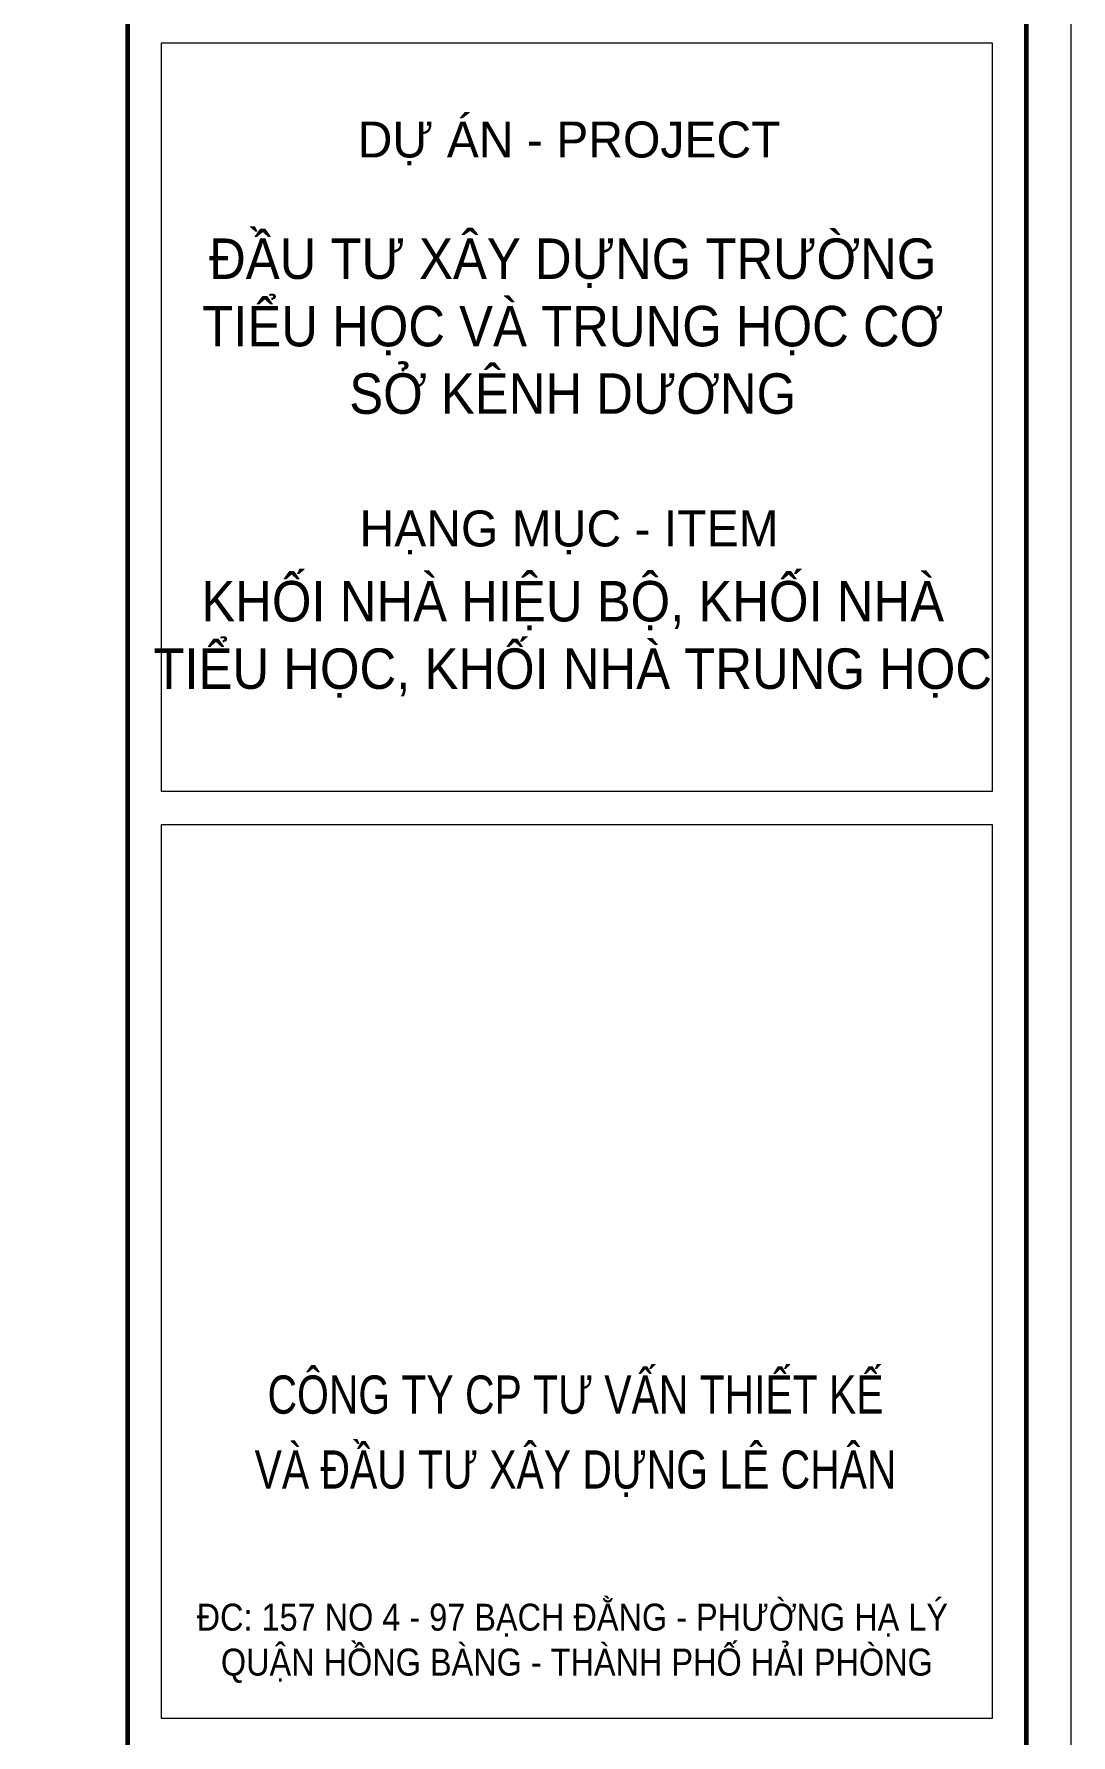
# Model space of a CAD drawing. Header units: millimetres. Extents: x 3174748 to 6019813, y -1021377 to -112338.
# Drawn here: x 3662564 to 3676414, y -294046 to -271339 of the extents above; entities that cross this region are included whole.
import ezdxf
from ezdxf.enums import TextEntityAlignment as Align

# ---------------------------------------------------------------- set-up
doc = ezdxf.new("R2010")
doc.units = ezdxf.units.MM
doc.header["$LTSCALE"] = 60
doc.header["$MEASUREMENT"] = 0
doc.layers.get('DEFPOINTS').update_dxf_attribs({"lineweight": 0})
for name, color, linetype, lineweight in [('Khungten_LCDI', 7, 'Continuous', 5), ('LC Text1', 3, 'Continuous', 20), ('thay1', 63, 'Continuous', 18)]:
    doc.layers.add(name, color=color, linetype=linetype, lineweight=lineweight)
doc.styles.add('Khungten', font='VHAVAN.TTF', dxfattribs={"width": 0.9, "height": 5000})
doc.styles.add('Title', font='VHBLACK.TTF', dxfattribs={"width": 0.8})

# ---------------------------------------------------------------- blocks, each defined once
blk = doc.blocks.new('lcdi fix H')
at = {"layer": 'DEFPOINTS', "lineweight": 0}
blk.add_lwpolyline([(-1200, -14850), (-1200, 14850), (40800, 14850), (40800, -14850)], close=True, dxfattribs=at)
at = {"layer": 'Khungten_LCDI', "color": 5, "lineweight": 60}
blk.add_line((36600, 14650), (36600, -14650), dxfattribs=at)
at = {"layer": 'Khungten_LCDI', "color": 5, "lineweight": 25}
blk.add_line((40600, -14650), (40600, 14650), dxfattribs=at)
at = {"layer": 'Khungten_LCDI', "color": 5, "lineweight": 60}
blk.add_lwpolyline([(0, -14650), (0, 14650), (40600, 14650), (40600, -14650)], close=True, dxfattribs=at)
at = {"layer": 'Khungten_LCDI', "color": 9, "lineweight": 15}
for points in [[(36750, 6711.5), (40450, 6711.5), (40450, 10040.4), (36750, 10040.4)], [(36750, 2587.2), (40450, 2587.2), (40450, 6561.5), (36750, 6561.5)]]:
    blk.add_lwpolyline(points, close=True, dxfattribs=at)
at = {"color": 7, "style": 'Khungten'}
for s, p in [('dù ¸n - PROJECT', (38565.6, 9531.7)), ('h¹ng môc - item', (38565.6, 7800.9))]:
    blk.add_text(s, height=160, dxfattribs=at).set_placement(p, align=Align.CENTER)
at = {"color": 7, "style": 'Title', "width": 0.8}
for s, p in [('c«ng ty cp t\xad vÊn thiÕt kÕ', (38594.2, 3941.9)), ('vµ ®Çu t\xad x©y dùng lª ch©n', (38594.2, 3608.6))]:
    blk.add_text(s, height=170, dxfattribs=at).set_placement(p, align=Align.CENTER)
at = {"color": 4, "char_height": 180, "attachment_point": 5, "style": 'Khungten'}
for s, insert, width in [('{\\f.VnArialH|b0|i0|c0|p34;®Çu t\xad x©y dùng tr\xadêng tiÓu häc vµ trung häc c¬ së kªnh d\xad¬ng}', (38581.6, 8780), 3669.984), ('{\\f.VnArialH|b0|i0|c0|p34;khèi nhµ hiÖu bé, khèi nhµ tiÓu häc, khèi nhµ trung häc}', (38581.6, 7387.3), 3833.262)]:
    blk.add_mtext(s, dxfattribs=dict(at, insert=insert, width=width))
at = {"color": 7, "insert": (38600, 3096.5), "char_height": 120, "attachment_point": 2, "style": 'Khungten'}
blk.add_mtext_dynamic_manual_height_columns('®c: 157 no 4 - 97 b¹ch ®»ng - ph\xadêng h¹ lý   quËn hång bµng - thµnh phè h¶i phßng ', width=3421.652, gutter_width=25, heights=[0], dxfattribs=at)
at = {"color": 7, "style": 'Khungten', "width": 0.8}
for tag, p in [('REVISION', (39498.8, -10746.3)), ('NGAYHT', (39546.1, -11609.4))]:
    blk.add_attdef(tag, text='', height=200, dxfattribs=at).set_placement(p, align=Align.CENTER)
at = {"layer": 'LC Text1', "style": 'Title', "width": 3.882085}
for tag, p, p2 in [('TENBANVE1', (36912.7, -8885.8), (40339.1, -8885.8)), ('TENBANVE2', (36912.7, -9562.5), (40339.1, -9562.5))]:
    blk.add_attdef(tag, text='', height=250, dxfattribs=at).set_placement(p, p2, align=Align.FIT)
at = {"layer": 'LC Text1', "style": 'Title', "width": 0.7}
blk.add_attdef('SOBANVE', text='', height=250, dxfattribs=at).set_placement((39562, -13896.2), align=Align.CENTER)

msp = doc.modelspace()

# ---------------------------------------------------------------- block references
at = {"layer": 'thay1', "ltscale": 2, "xscale": 3.000002513308824, "yscale": 3.000002513308824, "zscale": 3.000002513308824}
msp.add_blockref('lcdi fix H', (3554014, -301582.7), dxfattribs=at)

doc.saveas('drawing.dxf')
